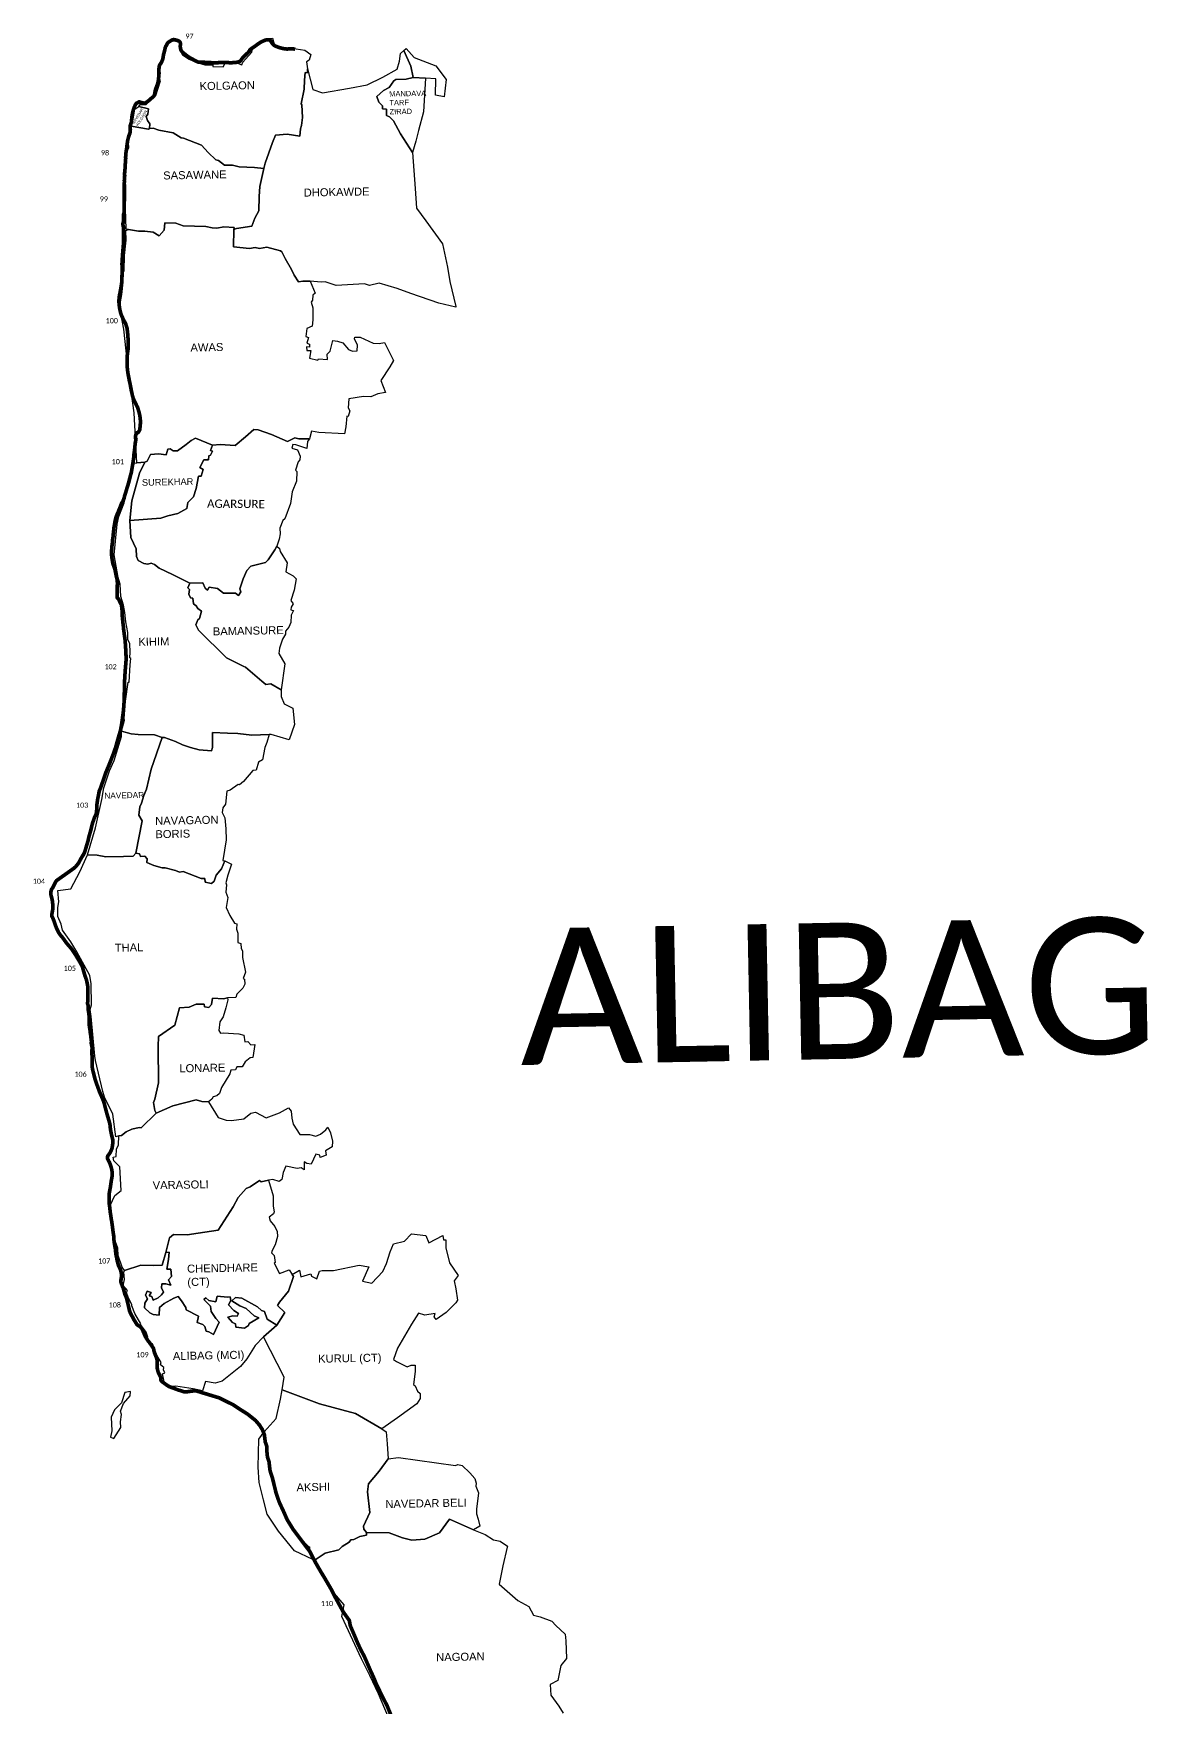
# Model space of a CAD drawing. Header units: metres. Extents: x 0 to 561379, y 0 to 4092696.
# Drawn here: x 273613 to 288742, y 2057878 to 2080621 of the extents above; entities that cross this region are included whole.
import ezdxf

# ---------------------------------------------------------------- set-up
doc = ezdxf.new("R2010")
doc.units = ezdxf.units.M
for name, color, linetype in [('COASTLINE', 5, 'Continuous'), ('ddddd', 7, 'Continuous'), ('NATURALLY PROTECTED', 3, 'Continuous'), ('TALUKA NAME', 5, 'Continuous'), ('village', 32, 'Continuous'), ('VILLAGE NAME', 250, 'Continuous')]:
    doc.layers.add(name, color=color, linetype=linetype)
doc.styles.get("Standard").update_dxf_attribs({"font": 'calibri.ttf'})

msp = doc.modelspace()

# ---------------------------------------------------------------- linework, layer by layer
at = {"layer": 'COASTLINE', "const_width": 50, "flags": 128}
msp.add_lwpolyline([(277166, 2080407), (277152, 2080410), (277139, 2080412), (277126, 2080412), (277113, 2080414), (277096, 2080414), (277082, 2080412), (277066, 2080410), (277052, 2080410), (277042, 2080411), (277029, 2080413), (277011, 2080415), (276994, 2080418), (276981, 2080422), (276956, 2080428), (276940, 2080434), (276928, 2080438), (276914, 2080444), (276898, 2080450), (276889, 2080454), (276881, 2080461), (276865, 2080474), (276854, 2080488), (276849, 2080495), (276840, 2080508), (276832, 2080524), (276822, 2080530), (276808, 2080535), (276790, 2080536), (276776, 2080535), (276759, 2080530), (276741, 2080522), (276718, 2080513), (276703, 2080505), (276688, 2080496), (276661, 2080478), (276629, 2080454), (276603, 2080436), (276569, 2080413), (276554, 2080402), (276550, 2080396), (276547, 2080388), (276542, 2080380), (276534, 2080370), (276524, 2080359), (276511, 2080347), (276494, 2080331), (276477, 2080315), (276463, 2080302), (276459, 2080296), (276451, 2080287), (276442, 2080276), (276434, 2080265), (276429, 2080256), (276422, 2080248), (276415, 2080243), (276403, 2080237), (276383, 2080232), (276353, 2080226), (276335, 2080225), (276320, 2080225), (276304, 2080224), (276283, 2080224), (276254, 2080225), (276225, 2080228), (276206, 2080229), (276172, 2080226), (276133, 2080225), (276073, 2080223), (276011, 2080225), (275991, 2080226), (275955, 2080228), (275914, 2080230), (275899, 2080232), (275872, 2080231), (275852, 2080232), (275822, 2080244), (275796, 2080259), (275764, 2080276), (275737, 2080291), (275709, 2080309), (275690, 2080323), (275673, 2080338), (275659, 2080348), (275641, 2080363), (275629, 2080375), (275620, 2080387), (275615, 2080395), (275607, 2080430), (275606, 2080449), (275609, 2080480), (275607, 2080493), (275601, 2080506), (275590, 2080517), (275559, 2080529), (275534, 2080535), (275515, 2080538), (275497, 2080534), (275472, 2080519), (275448, 2080504), (275436, 2080494), (275432, 2080489), (275426, 2080477), (275413, 2080452), (275408, 2080444), (275405, 2080437), (275401, 2080427), (275398, 2080408), (275392, 2080383), (275386, 2080360), (275380, 2080342), (275376, 2080318), (275373, 2080297), (275370, 2080281), (275364, 2080261), (275359, 2080249), (275354, 2080235), (275346, 2080221), (275337, 2080209), (275330, 2080200), (275326, 2080192), (275322, 2080182), (275320, 2080172), (275319, 2080159), (275318, 2080149), (275316, 2080141), (275316, 2080131), (275316, 2080118), (275317, 2080093), (275317, 2080073), (275316, 2080054), (275313, 2080028), (275311, 2080007), (275308, 2079982), (275307, 2079974), (275301, 2079945), (275292, 2079920), (275287, 2079908), (275277, 2079880), (275269, 2079858), (275266, 2079846), (275263, 2079831), (275261, 2079809), (275256, 2079789), (275251, 2079777), (275246, 2079769), (275239, 2079762), (275228, 2079753), (275216, 2079743), (275204, 2079733), (275185, 2079715), (275166, 2079700), (275162, 2079697), (275147, 2079687), (275128, 2079675), (275123, 2079674), (275114, 2079675), (275093, 2079680), (275074, 2079684), (275064, 2079687), (275052, 2079691), (275045, 2079691), (275040, 2079690), (275035, 2079685), (275028, 2079681), (275020, 2079677), (275012, 2079674), (275006, 2079668), (274997, 2079654), (274994, 2079647), (274981, 2079620), (274969, 2079586), (274966, 2079576), (274962, 2079555), (274958, 2079540), (274954, 2079520), (274952, 2079498), (274948, 2079488), (274947, 2079481), (274947, 2079473), (274946, 2079460), (274945, 2079445), (274944, 2079433), (274942, 2079420), (274939, 2079406), (274935, 2079394), (274931, 2079382), (274926, 2079367), (274924, 2079353), (274924, 2079341), (274926, 2079325), (274928, 2079314), (274927, 2079303), (274926, 2079289), (274923, 2079273), (274920, 2079261), (274913, 2079244), (274909, 2079234), (274905, 2079218), (274901, 2079205), (274897, 2079190), (274892, 2079169), (274888, 2079142), (274882, 2079101), (274878, 2079065), (274868, 2078997), (274864, 2078946), (274864, 2078946), (274864, 2078935), (274864, 2078935), (274864, 2078935), (274865, 2078927), (274864, 2078914), (274863, 2078902), (274863, 2078891), (274862, 2078878), (274860, 2078859), (274859, 2078832), (274857, 2078803), (274855, 2078774), (274853, 2078757), (274851, 2078736), (274850, 2078711), (274851, 2078690), (274850, 2078666), (274847, 2078642), (274846, 2078624), (274847, 2078609), (274846, 2078592), (274846, 2078573), (274845, 2078541), (274845, 2078504), (274844, 2078459), (274846, 2078416), (274846, 2078370), (274842, 2078292), (274842, 2078274), (274844, 2078263), (274846, 2078195), (274837, 2078167), (274836, 2078153), (274834, 2078133), (274836, 2078112), (274835, 2078094), (274836, 2078075), (274830, 2078048), (274827, 2078039), (274826, 2078034), (274826, 2078026), (274828, 2078017), (274829, 2078011), (274833, 2077995), (274837, 2077941), (274837, 2077908), (274835, 2077880), (274833, 2077838), (274834, 2077800), (274835, 2077776), (274833, 2077755), (274832, 2077718), (274826, 2077678), (274823, 2077624), (274818, 2077559), (274815, 2077525), (274815, 2077507), (274814, 2077487), (274816, 2077456), (274816, 2077432), (274815, 2077414), (274815, 2077398), (274816, 2077369), (274814, 2077325), (274812, 2077277), (274811, 2077244), (274809, 2077226), (274808, 2077214), (274807, 2077208), (274803, 2077187), (274799, 2077162), (274794, 2077134), (274788, 2077101), (274780, 2077066), (274776, 2077031), (274774, 2077011), (274771, 2076981), (274774, 2076960), (274774, 2076960), (274775, 2076944), (274775, 2076944), (274778, 2076920), (274781, 2076898), (274784, 2076877), (274790, 2076851), (274795, 2076830), (274801, 2076808), (274833, 2076734), (274863, 2076682), (274883, 2076617), (274893, 2076534), (274898, 2076455), (274898, 2076378), (274896, 2076349), (274896, 2076322), (274886, 2076250), (274883, 2076199), (274884, 2076170), (274884, 2076133), (274885, 2076111), (274886, 2076083), (274889, 2076053), (274890, 2076043), (274894, 2076012), (274897, 2075996), (274902, 2075969), (274910, 2075930), (274914, 2075905), (274922, 2075871), (274928, 2075843), (274932, 2075819), (274937, 2075795), (274941, 2075769), (274947, 2075746), (274952, 2075723), (274957, 2075698), (274964, 2075675), (274973, 2075650), (274988, 2075619), (274999, 2075597), (275008, 2075577), (275016, 2075560), (275025, 2075546), (275046, 2075476), (275058, 2075424), (275065, 2075358), (275063, 2075301), (275055, 2075234), (275052, 2075229), (275048, 2075223), (275045, 2075216), (275040, 2075210), (275034, 2075202), (275027, 2075197), (275018, 2075197), (275015, 2075195), (275013, 2075192), (275011, 2075187), (275007, 2075179), (275004, 2075172), (275001, 2075164), (275000, 2075159), (274999, 2075151), (274998, 2075143), (274998, 2075134), (275000, 2075117), (275004, 2075111), (274999, 2075079), (274996, 2075064), (274992, 2075043), (274991, 2075021), (274990, 2075009), (274989, 2074992), (274987, 2074982), (274986, 2074968), (274983, 2074948), (274980, 2074924), (274977, 2074905), (274976, 2074887), (274974, 2074862), (274971, 2074843), (274961, 2074773), (274948, 2074695), (274941, 2074656), (274929, 2074614), (274924, 2074593), (274921, 2074579), (274917, 2074566), (274912, 2074548), (274909, 2074533), (274906, 2074523), (274902, 2074509), (274895, 2074483), (274884, 2074449), (274875, 2074421), (274863, 2074378), (274851, 2074342), (274843, 2074307), (274824, 2074259), (274810, 2074242), (274798, 2074210), (274788, 2074183), (274780, 2074162), (274773, 2074148), (274767, 2074134), (274763, 2074121), (274754, 2074102), (274746, 2074083), (274741, 2074071), (274738, 2074064), (274735, 2074056), (274733, 2074047), (274730, 2074037), (274728, 2074028), (274726, 2074018), (274722, 2074004), (274720, 2073991), (274718, 2073981), (274716, 2073968), (274713, 2073957), (274711, 2073939), (274709, 2073926), (274704, 2073904), (274702, 2073891), (274702, 2073874), (274698, 2073847), (274697, 2073829), (274696, 2073812), (274693, 2073783), (274690, 2073766), (274688, 2073752), (274687, 2073740), (274686, 2073728), (274686, 2073720), (274684, 2073701), (274682, 2073689), (274679, 2073664), (274676, 2073652), (274675, 2073636), (274675, 2073620), (274672, 2073591), (274671, 2073558), (274671, 2073539), (274675, 2073521), (274676, 2073508), (274677, 2073498), (274677, 2073498), (274690, 2073419), (274696, 2073403), (274704, 2073383), (274712, 2073360), (274719, 2073340), (274723, 2073318), (274724, 2073313), (274736, 2073252), (274746, 2073211), (274750, 2073187), (274752, 2073152), (274751, 2073125), (274748, 2073088), (274749, 2073059), (274748, 2073043), (274748, 2073005), (274748, 2072976), (274748, 2072976), (274748, 2072959), (274753, 2072950), (274768, 2072937), (274781, 2072909), (274795, 2072881), (274806, 2072860), (274810, 2072832), (274815, 2072787), (274815, 2072753), (274818, 2072708), (274823, 2072657), (274826, 2072620), (274832, 2072580), (274834, 2072543), (274839, 2072509), (274846, 2072452), (274853, 2072408), (274859, 2072350), (274862, 2072290), (274868, 2072225), (274869, 2072168), (274869, 2072096), (274863, 2072023), (274857, 2071949), (274851, 2071850), (274847, 2071742), (274846, 2071635), (274843, 2071540), (274838, 2071467), (274831, 2071394), (274821, 2071320), (274809, 2071236), (274795, 2071155), (274760, 2071038), (274728, 2070922), (274694, 2070826), (274644, 2070697), (274592, 2070573), (274558, 2070471), (274523, 2070370), (274505, 2070327), (274494, 2070268), (274487, 2070233), (274482, 2070209), (274478, 2070173), (274471, 2070131), (274472, 2070111), (274471, 2070084), (274470, 2070050), (274461, 2070009), (274452, 2069990), (274447, 2069982), (274441, 2069968), (274436, 2069957), (274429, 2069934), (274418, 2069904), (274411, 2069880), (274403, 2069850), (274398, 2069827), (274389, 2069789), (274379, 2069756), (274365, 2069707), (274354, 2069655), (274339, 2069604), (274326, 2069562), (274319, 2069537), (274307, 2069498), (274287, 2069459), (274266, 2069426), (274250, 2069399), (274231, 2069362), (274218, 2069342), (274201, 2069320), (274185, 2069301), (274160, 2069279), (274146, 2069269), (274125, 2069254), (274107, 2069241), (273928, 2069114), (273912, 2069093), (273891, 2069051), (273875, 2069016), (273856, 2068991), (273850, 2068965), (273848, 2068923), (273862, 2068871), (273872, 2068823), (273874, 2068776), (273874, 2068725), (273873, 2068717), (273860, 2068642), (273863, 2068627), (273871, 2068613), (273888, 2068571), (273923, 2068471), (273954, 2068406), (273979, 2068371), (274007, 2068339), (274060, 2068265), (274131, 2068183), (274161, 2068138), (274192, 2068090), (274249, 2067994), (274274, 2067950), (274295, 2067877), (274310, 2067824), (274330, 2067770), (274342, 2067718), (274351, 2067665), (274349, 2067590), (274351, 2067511), (274347, 2067439), (274355, 2067416), (274353, 2067395), (274354, 2067371), (274361, 2067325), (274366, 2067288), (274370, 2067252), (274369, 2067192), (274368, 2067160), (274373, 2067124), (274379, 2067088), (274383, 2067051), (274390, 2067005), (274394, 2066967), (274399, 2066930), (274397, 2066901), (274409, 2066838), (274405, 2066797), (274410, 2066666), (274409, 2066592), (274413, 2066558), (274421, 2066523), (274449, 2066412), (274475, 2066337), (274509, 2066244), (274554, 2066139), (274572, 2066092), (274583, 2066045), (274593, 2066008), (274607, 2065955), (274624, 2065897), (274646, 2065822), (274653, 2065787), (274655, 2065755), (274659, 2065726), (274671, 2065665), (274691, 2065583), (274688, 2065532), (274679, 2065474), (274658, 2065424), (274642, 2065400), (274630, 2065383), (274620, 2065370), (274616, 2065353), (274616, 2065341), (274621, 2065327), (274627, 2065317), (274634, 2065302), (274646, 2065279), (274653, 2065262), (274659, 2065246), (274666, 2065224), (274674, 2065193), (274679, 2065163), (274683, 2065110), (274670, 2065039), (274656, 2064942), (274644, 2064879), (274639, 2064847), (274639, 2064818), (274639, 2064793), (274639, 2064756), (274641, 2064725), (274646, 2064689), (274650, 2064652), (274655, 2064607), (274661, 2064570), (274668, 2064517), (274676, 2064475), (274683, 2064424), (274691, 2064360), (274702, 2064284), (274703, 2064243), (274711, 2064182), (274720, 2064130), (274723, 2064117), (274725, 2064106), (274726, 2064092), (274727, 2064076), (274730, 2064053), (274732, 2064035), (274737, 2064010), (274739, 2063997), (274742, 2063989), (274744, 2063982), (274745, 2063967), (274748, 2063952), (274750, 2063943), (274752, 2063936), (274755, 2063926), (274757, 2063916), (274761, 2063905), (274764, 2063892), (274768, 2063881), (274773, 2063870), (274779, 2063857), (274786, 2063842), (274793, 2063827), (274796, 2063819), (274799, 2063808), (274802, 2063795), (274805, 2063781), (274807, 2063762), (274808, 2063742), (274806, 2063721), (274804, 2063710), (274801, 2063694), (274801, 2063685), (274800, 2063672), (274800, 2063659), (274803, 2063646), (274814, 2063618), (274825, 2063589), (274830, 2063580), (274834, 2063567), (274844, 2063528), (274852, 2063500), (274854, 2063492), (274859, 2063481), (274864, 2063472), (274873, 2063445), (274880, 2063425), (274884, 2063409), (274903, 2063329), (274909, 2063304), (274914, 2063278), (274918, 2063264), (274929, 2063237), (274943, 2063210), (274965, 2063170), (274975, 2063149), (274992, 2063123), (275011, 2063091), (275014, 2063086), (275017, 2063082), (275030, 2063071), (275051, 2063058), (275062, 2063051), (275074, 2063040), (275089, 2063019), (275097, 2063000), (275107, 2062975), (275120, 2062946), (275132, 2062917), (275144, 2062898), (275166, 2062863), (275189, 2062835), (275212, 2062801), (275243, 2062756), (275246, 2062736), (275251, 2062714), (275257, 2062695), (275274, 2062653), (275284, 2062625), (275290, 2062601), (275291, 2062579), (275291, 2062551), (275291, 2062525), (275291, 2062514), (275292, 2062494), (275296, 2062474), (275298, 2062464), (275304, 2062441), (275310, 2062426), (275322, 2062400), (275331, 2062382), (275338, 2062367), (275344, 2062354), (275345, 2062350), (275344, 2062343), (275343, 2062337), (275343, 2062331), (275343, 2062326), (275347, 2062318), (275351, 2062311), (275359, 2062304), (275382, 2062288), (275417, 2062262), (275436, 2062249), (275450, 2062240), (275464, 2062234), (275519, 2062215), (275570, 2062195), (275666, 2062165), (275687, 2062166), (275717, 2062170), (275751, 2062175), (275782, 2062179), (275804, 2062181), (275827, 2062178), (275859, 2062169), (275891, 2062158), (275961, 2062138), (276038, 2062114), (276131, 2062086), (276319, 2061994), (276422, 2061926), (276522, 2061863), (276629, 2061777), (276682, 2061715), (276720, 2061655), (276751, 2061576), (276752, 2061553), (276756, 2061519), (276759, 2061488), (276779, 2061434), (276783, 2061391), (276783, 2061353), (276786, 2061318), (276791, 2061277), (276811, 2061219), (276825, 2061097), (276859, 2060990), (276908, 2060789), (276950, 2060668), (277008, 2060543), (277059, 2060427), (277141, 2060295), (277275, 2060117), (277365, 2059998), (277440, 2059852), (277515, 2059722), (277568, 2059635), (277658, 2059480), (277712, 2059373), (277771, 2059266), (277820, 2059176), (277902, 2059060), (277910, 2059016), (277916, 2058986), (277931, 2058951), (277971, 2058858), (278011, 2058763), (278056, 2058665), (278104, 2058575), (278152, 2058465), (278192, 2058372), (278218, 2058317), (278242, 2058262), (278264, 2058207), (278303, 2058127), (278336, 2058054), (278356, 2058016), (278414, 2057904), (278465, 2057780)], dxfattribs=at)
at = {"layer": 'NATURALLY PROTECTED', "const_width": 50, "flags": 128}
for points in [[(275391, 2080378), (275386, 2080360), (275380, 2080342), (275376, 2080318), (275373, 2080297), (275370, 2080281), (275364, 2080261), (275359, 2080249), (275354, 2080235), (275346, 2080221), (275343, 2080218)], [(275317, 2080148), (275316, 2080141), (275316, 2080131), (275316, 2080118), (275317, 2080093), (275317, 2080073), (275316, 2080054), (275313, 2080028), (275311, 2080007), (275308, 2079982), (275307, 2079974), (275301, 2079945), (275292, 2079920), (275287, 2079908), (275277, 2079880), (275269, 2079858), (275266, 2079846), (275263, 2079831), (275261, 2079810)], [(276449, 2080285), (276442, 2080276), (276434, 2080265), (276429, 2080256), (276422, 2080248), (276415, 2080243), (276403, 2080237), (276383, 2080232), (276353, 2080226), (276335, 2080225), (276320, 2080225), (276304, 2080224), (276283, 2080224), (276254, 2080225), (276225, 2080228), (276206, 2080229), (276172, 2080226), (276133, 2080225), (276073, 2080223), (276011, 2080225), (275991, 2080226), (275955, 2080228), (275925, 2080230)], [(274965, 2079569), (274962, 2079555), (274958, 2079540), (274954, 2079520), (274952, 2079498), (274948, 2079488), (274947, 2079481), (274947, 2079473), (274946, 2079460), (274945, 2079445), (274944, 2079433), (274942, 2079420), (274939, 2079406), (274935, 2079394), (274931, 2079382), (274926, 2079367), (274924, 2079353), (274924, 2079341), (274926, 2079325), (274928, 2079314), (274927, 2079303), (274926, 2079289), (274923, 2079273), (274920, 2079261), (274913, 2079244), (274909, 2079234), (274907, 2079227)], [(274846, 2078562), (274845, 2078541), (274845, 2078504), (274845, 2078473)], [(274846, 2078413), (274846, 2078370), (274842, 2078292), (274842, 2078274), (274844, 2078263), (274846, 2078195)], [(274863, 2076682), (274833, 2076734), (274801, 2076808)], [(275004, 2075111), (274999, 2075079), (274996, 2075064), (274992, 2075043), (274991, 2075021), (274990, 2075009), (274989, 2074992), (274987, 2074982), (274986, 2074968), (274983, 2074948), (274980, 2074924), (274977, 2074905), (274976, 2074887), (274974, 2074862), (274971, 2074843), (274964, 2074793)], [(274963, 2074789), (274961, 2074773), (274948, 2074695), (274941, 2074656), (274929, 2074614), (274924, 2074593), (274921, 2074579), (274917, 2074566), (274912, 2074548), (274909, 2074533), (274906, 2074523), (274902, 2074509), (274895, 2074483), (274884, 2074449), (274875, 2074421), (274863, 2074378), (274851, 2074342), (274850, 2074339)], [(274794, 2074200), (274788, 2074183), (274780, 2074162), (274773, 2074148), (274772, 2074145)], [(274729, 2073286), (274736, 2073252), (274746, 2073211), (274750, 2073187), (274752, 2073152), (274751, 2073125), (274748, 2073088), (274749, 2073059), (274748, 2073043), (274748, 2073005), (274748, 2072976), (274748, 2072976), (274748, 2072959), (274753, 2072950), (274768, 2072937), (274781, 2072909), (274795, 2072881), (274806, 2072860), (274810, 2072832), (274815, 2072787), (274815, 2072753), (274818, 2072708), (274823, 2072657), (274826, 2072620), (274832, 2072580), (274834, 2072543), (274839, 2072509), (274846, 2072452), (274853, 2072408), (274859, 2072350), (274862, 2072290), (274868, 2072225), (274869, 2072168), (274869, 2072096), (274863, 2072023), (274857, 2071949), (274851, 2071850), (274847, 2071742), (274846, 2071635), (274843, 2071540), (274838, 2071467), (274831, 2071394), (274821, 2071320), (274820, 2071313)], [(274471, 2070105), (274471, 2070084), (274470, 2070050), (274464, 2070020)], [(274288, 2069463), (274266, 2069426), (274250, 2069399), (274231, 2069362), (274218, 2069342), (274201, 2069320), (274185, 2069301), (274160, 2069279), (274146, 2069269), (274125, 2069254), (274107, 2069241), (273928, 2069114), (273912, 2069093), (273891, 2069051), (273875, 2069016), (273856, 2068991), (273850, 2068965), (273848, 2068923), (273862, 2068871), (273872, 2068823), (273874, 2068776), (273874, 2068725), (273873, 2068717), (273860, 2068642), (273863, 2068627), (273871, 2068613), (273888, 2068571), (273923, 2068471), (273954, 2068406), (273979, 2068371), (274007, 2068339), (274060, 2068265), (274131, 2068183), (274161, 2068138), (274169, 2068125)], [(274256, 2067981), (274274, 2067950), (274295, 2067877), (274310, 2067824), (274330, 2067770), (274342, 2067718), (274351, 2067665), (274351, 2067664)], [(274354, 2067371), (274361, 2067325), (274366, 2067288), (274370, 2067252), (274369, 2067192), (274368, 2067160), (274373, 2067124), (274379, 2067088), (274383, 2067051), (274390, 2067005), (274394, 2066967), (274399, 2066930), (274397, 2066901), (274409, 2066838)], [(274670, 2065670), (274671, 2065665), (274691, 2065583), (274689, 2065540)], [(274642, 2065400), (274630, 2065383), (274620, 2065370), (274616, 2065353), (274616, 2065341), (274621, 2065327), (274627, 2065317), (274634, 2065302), (274646, 2065279), (274653, 2065262), (274659, 2065246), (274666, 2065224), (274674, 2065193), (274679, 2065163), (274683, 2065110), (274670, 2065039), (274656, 2064942), (274644, 2064879), (274639, 2064847), (274639, 2064818), (274639, 2064793), (274639, 2064756), (274641, 2064725), (274646, 2064689), (274650, 2064652), (274655, 2064607), (274661, 2064570), (274668, 2064517), (274676, 2064477)], [(274803, 2063646), (274814, 2063618), (274825, 2063590)], [(274860, 2063478), (274864, 2063472), (274873, 2063445), (274880, 2063425), (274884, 2063409), (274903, 2063329), (274909, 2063304), (274914, 2063278), (274918, 2063264), (274929, 2063237), (274943, 2063210), (274947, 2063203)], [(275071, 2063043), (275074, 2063040), (275089, 2063019), (275097, 2063000)], [(276751, 2061576), (276752, 2061553), (276756, 2061519), (276759, 2061488), (276779, 2061434), (276783, 2061391), (276783, 2061353), (276786, 2061318), (276791, 2061277), (276811, 2061219), (276825, 2061097), (276859, 2060990), (276908, 2060789), (276950, 2060668), (277008, 2060543), (277059, 2060427), (277141, 2060295), (277275, 2060117), (277315, 2060072), (277343, 2060049), (277361, 2060038), (277371, 2060038)]]:
    msp.add_lwpolyline(points, dxfattribs=at)
at = {"layer": 'village', "color": 3, "true_color": 0x00ff00}
msp.add_lwpolyline([(274832, 2077244), (274832, 2077244), (274836, 2077378), (274843, 2077403), (274848, 2077604), (274869, 2077815), (274868, 2077944), (274903, 2077959), (275038, 2077935), (275123, 2077937), (275237, 2077920), (275320, 2077873), (275385, 2077950), (275395, 2078047), (275544, 2078042), (275643, 2078006), (275955, 2078000), (276039, 2077981), (276102, 2077978), (276199, 2077996), (276338, 2077987), (276335, 2077958), (276328, 2077724), (276548, 2077699), (276621, 2077715), (276683, 2077701), (276781, 2077719), (276967, 2077669), (276986, 2077654), (277030, 2077566), (277117, 2077414), (277154, 2077338), (277210, 2077247), (277270, 2077258), (277371, 2077256), (277438, 2077094), (277404, 2077064), (277400, 2076998), (277383, 2076973), (277406, 2076892), (277406, 2076731), (277399, 2076646), (277326, 2076613), (277311, 2076504), (277348, 2076490), (277325, 2076416), (277361, 2076400), (277360, 2076361), (277322, 2076362), (277326, 2076313), (277379, 2076316), (277363, 2076209), (277363, 2076209), (277363, 2076209), (277475, 2076182), (277481, 2076201), (277607, 2076194), (277601, 2076265), (277642, 2076304), (277680, 2076452), (277740, 2076443), (277813, 2076419), (277891, 2076330), (277944, 2076303), (278008, 2076311), (278014, 2076387), (277971, 2076471), (277977, 2076496), (278047, 2076495), (278226, 2076414), (278307, 2076411), (278378, 2076423), (278503, 2076179), (278451, 2076092), (278331, 2075908), (278391, 2075744), (278291, 2075725), (278192, 2075686), (278095, 2075689), (277894, 2075659), (277886, 2075534), (277911, 2075495), (277888, 2075416), (277867, 2075421), (277856, 2075277), (277835, 2075183), (277490, 2075202), (277389, 2075218), (277359, 2075115), (277215, 2075115), (277163, 2075128), (277062, 2075079), (276843, 2075173), (276662, 2075236), (276604, 2075242), (276491, 2075142), (276351, 2075025), (276148, 2075038), (276044, 2075029), (275815, 2075125), (275753, 2075093), (275687, 2075037), (275570, 2074953), (275509, 2074953), (275469, 2074978), (275436, 2074972), (275414, 2074897), (275309, 2074910), (275202, 2074900), (275158, 2074812), (275126, 2074795), (275014, 2074789), (274982, 2075467), (274898, 2076058), (274841, 2076605), (274804, 2076794), (274777, 2076875), (274812, 2077077), (274832, 2077244)], close=True, dxfattribs=at)
at = {"layer": 'village'}
for points in [[(275194, 2079393, 0), (275161, 2079438, 0), (275145, 2079491, 0), (275166, 2079526, 0), (275174, 2079597, 0), (275043, 2079627, 0), (275062, 2079655, 0), (275141, 2079655, 0), (275273, 2079779, 0), (275338, 2079976, 0), (275316, 2080028, 0), (275340, 2080201, 0), (275371, 2080251, 0), (275389, 2080338, 0), (275439, 2080501, 0), (275533, 2080537, 0), (275583, 2080526, 0), (275617, 2080361, 0), (275635, 2080329, 0), (275727, 2080270, 0), (275816, 2080232, 0), (275938, 2080196, 0), (276049, 2080194, 0), (276050, 2080174, 0), (276188, 2080167, 0), (276212, 2080209, 0), (276382, 2080219, 0), (276440, 2080196, 0), (276455, 2080231, 0), (276577, 2080367, 0), (276585, 2080415, 0), (276793, 2080554, 0), (276857, 2080559, 0), (276883, 2080477, 0), (276997, 2080422, 0), (277123, 2080421, 0), (277296, 2080393, 0), (277378, 2080335, 0), (277357, 2080258, 0), (277318, 2080236, 0), (277335, 2080141, 0), (277333, 2080088, 0), (277304, 2080089, 0), (277291, 2079985, 0), (277287, 2079863, 0), (277248, 2079667, 0), (277255, 2079653, 0), (277265, 2079480, 0), (277253, 2079369, 0), (277239, 2079326, 0), (277229, 2079225, 0), (277059, 2079254, 0), (276898, 2079238, 0), (276858, 2079141, 0), (276759, 2078861, 0), (276741, 2078787, 0), (276616, 2078801, 0), (276408, 2078810, 0), (276314, 2078834, 0), (276207, 2078833, 0), (276125, 2078897, 0), (276087, 2078904, 0), (275985, 2079003, 0), (275894, 2079105, 0), (275651, 2079197, 0), (275619, 2079202, 0), (275508, 2079270, 0), (275316, 2079307, 0), (275240, 2079335, 0), (275187, 2079330, 0)], [(279350, 2076910, 0), (279348, 2076904, 0), (279116, 2076957, 0), (278736, 2077090, 0), (278551, 2077157, 0), (278307, 2077228, 0), (278175, 2077196, 0), (278106, 2077218, 0), (277725, 2077198, 0), (277575, 2077248, 0), (277518, 2077244, 0), (277371, 2077256, 0), (277270, 2077258, 0), (277210, 2077247, 0), (277154, 2077338, 0), (277117, 2077414, 0), (277030, 2077566, 0), (276986, 2077654, 0), (276967, 2077669, 0), (276781, 2077719, 0), (276683, 2077701, 0), (276621, 2077715, 0), (276548, 2077699, 0), (276328, 2077724, 0), (276335, 2077958, 0), (276370, 2077971, 0), (276578, 2078004, 0), (276618, 2078114, 0), (276673, 2078213, 0), (276677, 2078407, 0), (276688, 2078542, 0), (276741, 2078787, 0), (276759, 2078861, 0), (276858, 2079141, 0), (276898, 2079238, 0), (277059, 2079254, 0), (277229, 2079225, 0), (277239, 2079326, 0), (277253, 2079369, 0), (277265, 2079480, 0), (277255, 2079653, 0), (277248, 2079667, 0), (277287, 2079863, 0), (277291, 2079985, 0), (277304, 2080089, 0), (277333, 2080088, 0), (277335, 2080141, 0), (277405, 2079858, 0), (277536, 2079815, 0), (277906, 2079877, 0), (278143, 2079923, 0), (278356, 2080027, 0), (278552, 2080137, 0), (278585, 2080243, 0), (278597, 2080349, 0), (278642, 2080388, 0), (278737, 2080175, 0), (278771, 2080025, 0), (278676, 2080000, 0), (278535, 2079997, 0), (278507, 2079978, 0), (278444, 2079887, 0), (278364, 2079847, 0), (278276, 2079766, 0), (278301, 2079690, 0), (278352, 2079637, 0), (278352, 2079599, 0), (278405, 2079594, 0), (278405, 2079506, 0), (278449, 2079490, 0), (278500, 2079434, 0), (278595, 2079258, 0), (278760, 2079006, 0), (278798, 2078516, 0), (278812, 2078247, 0), (278942, 2078075, 0), (279167, 2077764, 0), (279234, 2077446, 0), (279267, 2077250, 0)], [(279076, 2080005, 0), (278937, 2080014, 0), (278771, 2080025, 0), (278737, 2080175, 0), (278642, 2080388, 0), (278674, 2080415, 0), (278782, 2080293, 0), (279077, 2080183, 0), (279216, 2079996, 0), (279191, 2079759, 0), (279070, 2079781, 0)], [(278405, 2079594, 0), (278352, 2079599, 0), (278352, 2079637, 0), (278301, 2079690, 0), (278276, 2079766, 0), (278364, 2079847, 0), (278444, 2079887, 0), (278507, 2079978, 0), (278535, 2079997, 0), (278676, 2080000, 0), (278771, 2080025, 0), (278937, 2080014, 0), (278910, 2079555, 0), (278841, 2079305, 0), (278805, 2079156, 0), (278760, 2079006, 0), (278595, 2079258, 0), (278500, 2079434, 0), (278449, 2079490, 0), (278405, 2079506, 0)], [(275161, 2079438, 0), (275194, 2079393, 0), (275187, 2079330, 0), (275173, 2079321, 0), (274939, 2079360, 0), (274965, 2079459, 0), (274989, 2079591, 0), (275043, 2079627, 0), (275174, 2079597, 0), (275166, 2079526, 0), (275145, 2079491, 0)], [(276338, 2077987, 0), (276199, 2077996, 0), (276102, 2077978, 0), (276039, 2077981, 0), (275955, 2078000, 0), (275643, 2078006, 0), (275544, 2078042, 0), (275395, 2078047, 0), (275385, 2077950, 0), (275320, 2077873, 0), (275237, 2077920, 0), (275123, 2077937, 0), (275038, 2077935, 0), (274903, 2077959, 0), (274871, 2077961, 0), (274864, 2078240, 0), (274868, 2078444, 0), (274863, 2078700, 0), (274873, 2078745, 0), (274876, 2079004, 0), (274909, 2079068, 0), (274902, 2079140, 0), (274916, 2079272, 0), (274939, 2079360, 0), (275173, 2079321, 0), (275187, 2079330, 0), (275240, 2079335, 0), (275316, 2079307, 0), (275508, 2079270, 0), (275619, 2079202, 0), (275651, 2079197, 0), (275894, 2079105, 0), (275985, 2079003, 0), (276087, 2078904, 0), (276125, 2078897, 0), (276207, 2078833, 0), (276314, 2078834, 0), (276408, 2078810, 0), (276616, 2078801, 0), (276741, 2078787, 0), (276688, 2078542, 0), (276677, 2078407, 0), (276673, 2078213, 0), (276618, 2078114, 0), (276578, 2078004, 0), (276370, 2077971, 0), (276335, 2077958, 0)], [(277359, 2075115, 0), (277334, 2075077, 0), (277324, 2074984, 0), (277176, 2075034, 0), (277134, 2075038, 0), (277123, 2074987, 0), (277198, 2074965, 0), (277234, 2074878, 0), (277230, 2074830, 0), (277205, 2074801, 0), (277173, 2074688, 0), (277191, 2074669, 0), (277184, 2074539, 0), (277124, 2074392, 0), (277105, 2074236, 0), (277028, 2074027, 0), (276997, 2074003, 0), (276957, 2073900, 0), (276961, 2073825, 0), (276951, 2073752, 0), (276916, 2073654, 0), (276892, 2073606, 0), (276800, 2073469, 0), (276763, 2073434, 0), (276563, 2073386, 0), (276508, 2073324, 0), (276459, 2073212, 0), (276417, 2073078, 0), (276427, 2073037, 0), (276396, 2072985, 0), (276355, 2073018, 0), (276191, 2073018, 0), (276112, 2073080, 0), (275998, 2073100, 0), (275976, 2073056, 0), (275943, 2073084, 0), (275912, 2073156, 0), (275735, 2073155, 0), (275500, 2073273, 0), (275319, 2073359, 0), (275254, 2073408, 0), (275209, 2073425, 0), (275165, 2073411, 0), (275111, 2073419, 0), (275032, 2073459, 0), (275012, 2073516, 0), (275005, 2073620, 0), (274934, 2073774, 0), (274922, 2074005, 0), (275340, 2074034, 0), (275438, 2074067, 0), (275571, 2074099, 0), (275693, 2074169, 0), (275707, 2074249, 0), (275786, 2074325, 0), (275821, 2074438, 0), (275855, 2074608, 0), (275888, 2074609, 0), (275919, 2074696, 0), (275872, 2074724, 0), (275926, 2074829, 0), (275988, 2074830, 0), (275995, 2074882, 0), (276016, 2074890, 0), (276042, 2074947, 0), (276017, 2074956, 0), (276044, 2075029, 0), (276148, 2075038, 0), (276351, 2075025, 0), (276491, 2075142, 0), (276604, 2075242, 0), (276662, 2075236, 0), (276843, 2075173, 0), (277062, 2075079, 0), (277163, 2075128, 0), (277215, 2075115, 0)], [(274949, 2074272, 0), (275054, 2074646, 0), (275126, 2074795, 0), (275158, 2074812, 0), (275202, 2074900, 0), (275309, 2074910, 0), (275414, 2074897, 0), (275436, 2074972, 0), (275469, 2074978, 0), (275509, 2074953, 0), (275570, 2074953, 0), (275687, 2075037, 0), (275753, 2075093, 0), (275815, 2075125, 0), (276044, 2075029, 0), (276017, 2074956, 0), (276042, 2074947, 0), (276016, 2074890, 0), (275995, 2074882, 0), (275988, 2074830, 0), (275926, 2074829, 0), (275872, 2074724, 0), (275919, 2074696, 0), (275888, 2074609, 0), (275855, 2074608, 0), (275821, 2074438, 0), (275786, 2074325, 0), (275707, 2074249, 0), (275693, 2074169, 0), (275571, 2074099, 0), (275438, 2074067, 0), (275340, 2074034, 0), (274922, 2074005, 0)], [(277157, 2071234, 0), (277085, 2071024, 0), (276840, 2071099, 0), (276813, 2071096, 0), (276579, 2071090, 0), (276389, 2071113, 0), (276248, 2071115, 0), (276043, 2071125, 0), (276045, 2070919, 0), (276029, 2070875, 0), (275863, 2070891, 0), (275743, 2070920, 0), (275636, 2070959, 0), (275543, 2071002, 0), (275390, 2071055, 0), (275359, 2071058, 0), (275255, 2071094, 0), (275033, 2071095, 0), (274940, 2071108, 0), (274807, 2071143, 0), (274849, 2071291, 0), (274845, 2071313, 0), (274860, 2071550, 0), (274897, 2071808, 0), (274912, 2071806, 0), (274924, 2072044, 0), (274935, 2072128, 0), (274921, 2072141, 0), (274927, 2072215, 0), (274920, 2072331, 0), (274895, 2072389, 0), (274892, 2072482, 0), (274866, 2072627, 0), (274854, 2072755, 0), (274836, 2072856, 0), (274797, 2072971, 0), (274788, 2073141, 0), (274763, 2073229, 0), (274707, 2073536, 0), (274748, 2073953, 0), (274773, 2074059, 0), (274842, 2074245, 0), (274913, 2074518, 0), (274966, 2074785, 0), (275014, 2074789, 0), (275126, 2074795, 0), (275054, 2074646, 0), (274949, 2074272, 0), (274922, 2074005, 0), (274934, 2073774, 0), (275005, 2073620, 0), (275012, 2073516, 0), (275032, 2073459, 0), (275111, 2073419, 0), (275165, 2073411, 0), (275209, 2073425, 0), (275254, 2073408, 0), (275319, 2073359, 0), (275500, 2073273, 0), (275735, 2073155, 0), (275710, 2073092, 0), (275733, 2073067, 0), (275722, 2073005, 0), (275745, 2072952, 0), (275776, 2072951, 0), (275786, 2072872, 0), (275823, 2072847, 0), (275843, 2072811, 0), (275892, 2072775, 0), (275868, 2072673, 0), (275845, 2072655, 0), (275816, 2072587, 0), (275852, 2072513, 0), (276234, 2072138, 0), (276468, 2072021, 0), (276493, 2072013, 0), (276713, 2071820, 0), (276770, 2071776, 0), (276838, 2071785, 0), (276974, 2071705, 0), (276975, 2071615, 0), (277015, 2071513, 0), (277135, 2071456, 0)], [(277140, 2072872, 0), (277113, 2072829, 0), (277108, 2072790, 0), (277142, 2072781, 0), (277114, 2072717, 0), (277107, 2072618, 0), (277080, 2072557, 0), (277037, 2072501, 0), (277034, 2072460, 0), (276993, 2072394, 0), (276955, 2072271, 0), (276946, 2072196, 0), (277026, 2072056, 0), (276974, 2071705, 0), (276838, 2071785, 0), (276770, 2071776, 0), (276713, 2071820, 0), (276493, 2072013, 0), (276468, 2072021, 0), (276234, 2072138, 0), (275852, 2072513, 0), (275816, 2072587, 0), (275845, 2072655, 0), (275868, 2072673, 0), (275892, 2072775, 0), (275843, 2072811, 0), (275823, 2072847, 0), (275786, 2072872, 0), (275776, 2072951, 0), (275746, 2072952, 0), (275722, 2073005, 0), (275733, 2073067, 0), (275710, 2073092, 0), (275735, 2073155, 0), (275912, 2073156, 0), (275943, 2073084, 0), (275976, 2073056, 0), (275998, 2073100, 0), (276112, 2073080, 0), (276191, 2073018, 0), (276355, 2073018, 0), (276396, 2072985, 0), (276427, 2073037, 0), (276417, 2073078, 0), (276459, 2073212, 0), (276508, 2073324, 0), (276563, 2073386, 0), (276763, 2073434, 0), (276800, 2073469, 0), (276892, 2073606, 0), (276916, 2073654, 0), (276952, 2073624, 0), (276964, 2073583, 0), (277059, 2073428, 0), (277039, 2073309, 0), (277137, 2073254, 0), (277182, 2073214, 0), (277151, 2073059, 0), (277109, 2072917, 0), (277140, 2072872, 0)], [(274454, 2069829, 0), (274539, 2070216, 0), (274570, 2070372, 0), (274646, 2070603, 0), (274707, 2070746, 0), (274806, 2071071, 0), (274807, 2071143, 0), (274940, 2071108, 0), (275033, 2071095, 0), (275255, 2071094, 0), (275359, 2071058, 0), (275210, 2070627, 0), (275148, 2070353, 0), (275109, 2070268, 0), (275080, 2070165, 0), (275057, 2070115, 0), (275041, 2070003, 0), (275088, 2069924, 0), (275003, 2069486, 0), (274966, 2069445, 0), (274836, 2069439, 0), (274596, 2069436, 0), (274477, 2069458, 0), (274344, 2069463, 0)], [(275157, 2069408, 0), (275124, 2069443, 0), (275066, 2069441, 0), (275052, 2069476, 0), (275003, 2069486, 0), (275088, 2069924, 0), (275041, 2070003, 0), (275057, 2070115, 0), (275080, 2070165, 0), (275109, 2070268, 0), (275148, 2070353, 0), (275210, 2070627, 0), (275359, 2071058, 0), (275390, 2071055, 0), (275543, 2071002, 0), (275636, 2070959, 0), (275743, 2070920, 0), (275863, 2070891, 0), (276029, 2070875, 0), (276045, 2070919, 0), (276043, 2071125, 0), (276248, 2071115, 0), (276389, 2071113, 0), (276579, 2071090, 0), (276813, 2071096, 0), (276783, 2070988, 0), (276756, 2070921, 0), (276721, 2070753, 0), (276670, 2070722, 0), (276635, 2070614, 0), (276590, 2070607, 0), (276465, 2070460, 0), (276411, 2070415, 0), (276394, 2070420, 0), (276283, 2070343, 0), (276237, 2070327, 0), (276219, 2070152, 0), (276184, 2070102, 0), (276177, 2070036, 0), (276212, 2069966, 0), (276223, 2069814, 0), (276227, 2069668, 0), (276182, 2069386, 0), (276211, 2069381, 0), (276166, 2069270, 0), (276094, 2069185, 0), (276068, 2069103, 0), (276031, 2069073, 0), (275944, 2069090, 0), (275940, 2069141, 0), (275890, 2069142, 0), (275646, 2069237, 0), (275594, 2069225, 0), (275543, 2069250, 0), (275402, 2069286, 0), (275360, 2069287, 0), (275249, 2069316, 0), (275154, 2069356, 0)], [(276491, 2067869, 0), (276460, 2067782, 0), (276476, 2067773, 0), (276484, 2067704, 0), (276456, 2067649, 0), (276376, 2067569, 0), (276359, 2067525, 0), (276248, 2067519, 0), (276191, 2067506, 0), (276042, 2067516, 0), (276029, 2067428, 0), (275995, 2067390, 0), (275935, 2067399, 0), (275930, 2067433, 0), (275820, 2067433, 0), (275729, 2067394, 0), (275594, 2067382, 0), (275532, 2067146, 0), (275310, 2066996, 0), (275305, 2066860, 0), (275308, 2066363, 0), (275262, 2066145, 0), (275244, 2066096, 0), (275261, 2065989, 0), (275280, 2065954, 0), (275074, 2065755, 0), (275048, 2065760, 0), (274949, 2065736, 0), (274870, 2065700, 0), (274806, 2065651, 0), (274773, 2065643, 0), (274730, 2065632, 0), (274691, 2065938, 0), (274578, 2066169, 0), (274555, 2066246, 0), (274454, 2066666, 0), (274444, 2066729, 0), (274395, 2067266, 0), (274383, 2067359, 0), (274399, 2067425, 0), (274395, 2067709, 0), (274377, 2067824, 0), (274203, 2068146, 0), (274121, 2068279, 0), (274006, 2068438, 0), (273989, 2068521, 0), (273943, 2068624, 0), (273944, 2068748, 0), (273957, 2068824, 0), (273945, 2068980, 0), (274121, 2068999, 0), (274244, 2069232, 0), (274344, 2069463, 0), (274477, 2069458, 0), (274596, 2069436, 0), (274836, 2069439, 0), (274966, 2069445, 0), (275003, 2069486, 0), (275052, 2069476, 0), (275066, 2069441, 0), (275124, 2069443, 0), (275157, 2069408, 0), (275154, 2069356, 0), (275249, 2069316, 0), (275360, 2069287, 0), (275402, 2069286, 0), (275543, 2069250, 0), (275594, 2069225, 0), (275646, 2069237, 0), (275890, 2069142, 0), (275940, 2069141, 0), (275944, 2069090, 0), (276031, 2069073, 0), (276068, 2069103, 0), (276094, 2069185, 0), (276166, 2069270, 0), (276211, 2069381, 0), (276301, 2069337, 0), (276251, 2069187, 0), (276225, 2069081, 0), (276235, 2069054, 0), (276223, 2068954, 0), (276250, 2068882, 0), (276228, 2068746, 0), (276280, 2068639, 0), (276342, 2068534, 0), (276373, 2068523, 0), (276371, 2068453, 0), (276388, 2068400, 0), (276389, 2068273, 0), (276428, 2068256, 0), (276434, 2068188, 0), (276452, 2068156, 0), (276449, 2068067, 0)], [(276617, 2066887, 0), (276591, 2066710, 0), (276553, 2066703, 0), (276486, 2066649, 0), (276447, 2066580, 0), (276373, 2066582, 0), (276358, 2066541, 0), (276292, 2066539, 0), (276278, 2066486, 0), (276168, 2066302, 0), (276137, 2066218, 0), (276101, 2066186, 0), (276051, 2066176, 0), (276033, 2066141, 0), (275988, 2066108, 0), (275899, 2066112, 0), (275820, 2066136, 0), (275506, 2066051, 0), (275280, 2065954, 0), (275261, 2065989, 0), (275244, 2066096, 0), (275262, 2066145, 0), (275308, 2066363, 0), (275305, 2066860, 0), (275310, 2066996, 0), (275532, 2067146, 0), (275594, 2067382, 0), (275729, 2067394, 0), (275820, 2067433, 0), (275930, 2067433, 0), (275935, 2067399, 0), (275995, 2067390, 0), (276029, 2067428, 0), (276042, 2067516, 0), (276191, 2067506, 0), (276248, 2067519, 0), (276251, 2067494, 0), (276224, 2067385, 0), (276187, 2067263, 0), (276145, 2067195, 0), (276131, 2067077, 0), (276154, 2067039, 0), (276190, 2067044, 0), (276400, 2067029, 0), (276469, 2067012, 0), (276481, 2066923, 0), (276523, 2066925, 0), (276562, 2066883, 0)], [(274656, 2064700, 0), (274716, 2064832, 0), (274804, 2064902, 0), (274784, 2065223, 0), (274705, 2065307, 0), (274696, 2065357, 0), (274734, 2065364, 0), (274742, 2065463, 0), (274765, 2065522, 0), (274773, 2065643, 0), (274806, 2065651, 0), (274870, 2065700, 0), (274949, 2065736, 0), (275048, 2065760, 0), (275074, 2065755, 0), (275280, 2065954, 0), (275506, 2066051, 0), (275820, 2066136, 0), (275899, 2066112, 0), (275988, 2066108, 0), (276119, 2065893, 0), (276230, 2065858, 0), (276303, 2065853, 0), (276471, 2065875, 0), (276566, 2065954, 0), (276626, 2065966, 0), (276773, 2065891, 0), (276955, 2065955, 0), (277078, 2066026, 0), (277114, 2065982, 0), (277120, 2065885, 0), (277138, 2065803, 0), (277229, 2065662, 0), (277359, 2065662, 0), (277449, 2065641, 0), (277512, 2065667, 0), (277583, 2065724, 0), (277612, 2065761, 0), (277647, 2065686, 0), (277673, 2065572, 0), (277671, 2065493, 0), (277578, 2065440, 0), (277586, 2065382, 0), (277506, 2065351, 0), (277500, 2065384, 0), (277446, 2065397, 0), (277383, 2065260, 0), (277327, 2065267, 0), (277287, 2065293, 0), (277288, 2065184, 0), (277246, 2065208, 0), (277193, 2065202, 0), (277040, 2065233, 0), (277003, 2065148, 0), (276985, 2065052, 0), (276950, 2065023, 0), (276864, 2065052, 0), (276806, 2065041, 0), (276705, 2065021, 0), (276683, 2065037, 0), (276557, 2064951, 0), (276502, 2064930, 0), (276391, 2064808, 0), (276323, 2064681, 0), (276120, 2064363, 0), (275847, 2064324, 0), (275700, 2064299, 0), (275512, 2064304, 0), (275461, 2064261, 0), (275408, 2064061, 0), (275362, 2063889, 0), (275249, 2063881, 0), (275072, 2063886, 0), (274849, 2063816, 0), (274818, 2063861, 0), (274764, 2064021, 0), (274759, 2064117, 0), (274713, 2064243, 0), (274662, 2064466, 0), (274648, 2064587, 0)], [(277142, 2063733, 0), (277075, 2063534, 0), (276952, 2063385, 0), (276927, 2063338, 0), (277028, 2063243, 0), (276916, 2063073, 0), (276785, 2063153, 0), (276750, 2063256, 0), (276709, 2063270, 0), (276655, 2063320, 0), (276444, 2063441, 0), (276355, 2063448, 0), (276304, 2063403, 0), (276417, 2063337, 0), (276502, 2063299, 0), (276611, 2063197, 0), (276675, 2063172, 0), (276542, 2063097, 0), (276531, 2063066, 0), (276479, 2063030, 0), (276361, 2063044, 0), (276357, 2063091, 0), (276314, 2063109, 0), (276252, 2063182, 0), (276321, 2063201, 0), (276380, 2063195, 0), (276397, 2063232, 0), (276334, 2063271, 0), (276263, 2063347, 0), (276294, 2063408, 0), (276282, 2063459, 0), (276246, 2063453, 0), (276105, 2063468, 0), (276087, 2063391, 0), (275994, 2063409, 0), (275951, 2063442, 0), (275926, 2063421, 0), (276016, 2063330, 0), (276026, 2063256, 0), (276091, 2063161, 0), (276133, 2063115, 0), (276056, 2062945, 0), (275996, 2062981, 0), (275957, 2062990, 0), (275939, 2063055, 0), (275912, 2063081, 0), (275837, 2063109, 0), (275852, 2063193, 0), (275685, 2063279, 0), (275681, 2063312, 0), (275624, 2063402, 0), (275577, 2063461, 0), (275517, 2063440, 0), (275386, 2063365, 0), (275323, 2063314, 0), (275320, 2063207, 0), (275238, 2063216, 0), (275194, 2063240, 0), (275121, 2063307, 0), (275126, 2063370, 0), (275161, 2063432, 0), (275132, 2063480, 0), (275156, 2063533, 0), (275209, 2063517, 0), (275183, 2063473, 0), (275219, 2063464, 0), (275238, 2063411, 0), (275306, 2063445, 0), (275351, 2063484, 0), (275376, 2063523, 0), (275353, 2063581, 0), (275356, 2063635, 0), (275412, 2063634, 0), (275480, 2063617, 0), (275444, 2063689, 0), (275488, 2063732, 0), (275479, 2063833, 0), (275422, 2063835, 0), (275448, 2063965, 0), (275455, 2064062, 0), (275408, 2064061, 0), (275461, 2064261, 0), (275512, 2064304, 0), (275700, 2064299, 0), (275847, 2064324, 0), (276120, 2064363, 0), (276323, 2064681, 0), (276391, 2064808, 0), (276502, 2064930, 0), (276557, 2064951, 0), (276683, 2065037, 0), (276705, 2065021, 0), (276806, 2065041, 0), (276868, 2064829, 0), (276869, 2064691, 0), (276883, 2064614, 0), (276872, 2064586, 0), (276811, 2064541, 0), (276828, 2064489, 0), (276892, 2064414, 0), (276923, 2064345, 0), (276927, 2064277, 0), (276896, 2064164, 0), (276854, 2064089, 0), (276846, 2064055, 0), (276880, 2064017, 0), (276895, 2063924, 0), (276883, 2063913, 0), (276955, 2063773, 0), (277084, 2063823, 0), (277124, 2063761, 0)], [(279066, 2063233, 0), (278927, 2063207, 0), (278840, 2063234, 0), (278747, 2063087, 0), (278557, 2062759, 0), (278504, 2062604, 0), (278542, 2062579, 0), (278686, 2062506, 0), (278741, 2062527, 0), (278794, 2062528, 0), (278797, 2062441, 0), (278773, 2062267, 0), (278798, 2062249, 0), (278827, 2062174, 0), (278865, 2062145, 0), (278863, 2062077, 0), (278817, 2062002, 0), (278556, 2061812, 0), (278342, 2061662, 0), (277987, 2061872, 0), (277495, 2062005, 0), (276991, 2062196, 0), (277015, 2062366, 0), (276738, 2062912, 0), (276916, 2063073, 0), (277028, 2063243, 0), (276927, 2063338, 0), (276952, 2063385, 0), (277075, 2063534, 0), (277142, 2063733, 0), (277124, 2063761, 0), (277226, 2063821, 0), (277242, 2063730, 0), (277377, 2063769, 0), (277387, 2063740, 0), (277459, 2063703, 0), (277498, 2063807, 0), (277531, 2063817, 0), (277688, 2063817, 0), (278035, 2063886, 0), (278165, 2063865, 0), (278079, 2063670, 0), (278206, 2063641, 0), (278358, 2063800, 0), (278407, 2063910, 0), (278455, 2064067, 0), (278501, 2064177, 0), (278650, 2064214, 0), (278748, 2064315, 0), (278940, 2064290, 0), (278980, 2064190, 0), (279171, 2064290, 0), (279182, 2064234, 0), (279212, 2064231, 0), (279213, 2064123, 0), (279261, 2063919, 0), (279380, 2063746, 0), (279327, 2063673, 0), (279349, 2063566, 0), (279372, 2063414, 0), (279347, 2063378, 0), (279215, 2063243, 0), (279081, 2063149, 0), (279053, 2063185, 0)], [(276314, 2063109, 0), (276357, 2063091, 0), (276361, 2063044, 0), (276479, 2063030, 0), (276531, 2063066, 0), (276542, 2063097, 0), (276675, 2063172, 0), (276611, 2063197, 0), (276502, 2063299, 0), (276417, 2063337, 0), (276304, 2063403, 0), (276355, 2063448, 0), (276444, 2063441, 0), (276655, 2063320, 0), (276709, 2063270, 0), (276750, 2063256, 0), (276785, 2063153, 0), (276916, 2063073, 0), (276738, 2062912, 0), (276623, 2062798, 0), (276512, 2062617, 0), (276422, 2062512, 0), (276176, 2062311, 0), (276080, 2062284, 0), (275948, 2062305, 0), (275906, 2062182, 0), (275782, 2062206, 0), (275546, 2062242, 0), (275494, 2062237, 0), (275391, 2062286, 0), (275365, 2062410, 0), (275398, 2062427, 0), (275376, 2062467, 0), (275381, 2062498, 0), (275339, 2062533, 0), (275345, 2062567, 0), (275293, 2062654, 0), (275230, 2062821, 0), (275200, 2062827, 0), (275154, 2062893, 0), (275166, 2062911, 0), (275142, 2062978, 0), (275065, 2063083, 0), (275071, 2063090, 0), (274989, 2063232, 0), (274947, 2063337, 0), (274950, 2063354, 0), (274905, 2063441, 0), (274876, 2063517, 0), (274887, 2063545, 0), (274832, 2063612, 0), (274850, 2063691, 0), (274840, 2063792, 0), (274849, 2063816, 0), (275072, 2063886, 0), (275249, 2063881, 0), (275362, 2063889, 0), (275408, 2064061, 0), (275455, 2064062, 0), (275448, 2063965, 0), (275422, 2063835, 0), (275479, 2063833, 0), (275488, 2063732, 0), (275444, 2063689, 0), (275480, 2063617, 0), (275412, 2063634, 0), (275356, 2063635, 0), (275353, 2063581, 0), (275376, 2063523, 0), (275351, 2063484, 0), (275306, 2063445, 0), (275238, 2063411, 0), (275219, 2063464, 0), (275183, 2063473, 0), (275209, 2063517, 0), (275156, 2063533, 0), (275132, 2063480, 0), (275161, 2063432, 0), (275126, 2063370, 0), (275121, 2063307, 0), (275194, 2063240, 0), (275238, 2063216, 0), (275320, 2063207, 0), (275323, 2063314, 0), (275386, 2063365, 0), (275517, 2063440, 0), (275577, 2063461, 0), (275624, 2063402, 0), (275681, 2063312, 0), (275685, 2063279, 0), (275852, 2063193, 0), (275837, 2063109, 0), (275912, 2063081, 0), (275939, 2063055, 0), (275957, 2062990, 0), (275996, 2062981, 0), (276056, 2062945, 0), (276133, 2063115, 0), (276091, 2063161, 0), (276026, 2063256, 0), (276016, 2063330, 0), (275926, 2063421, 0), (275951, 2063442, 0), (275994, 2063409, 0), (276087, 2063391, 0), (276105, 2063468, 0), (276246, 2063453, 0), (276282, 2063459, 0), (276294, 2063408, 0), (276263, 2063347, 0), (276334, 2063271, 0), (276397, 2063232, 0), (276380, 2063195, 0), (276321, 2063201, 0), (276252, 2063182, 0)], [(274855, 2062157, 0), (274808, 2062017, 0), (274714, 2061923, 0), (274667, 2061822, 0), (274675, 2061638, 0), (274657, 2061553, 0), (274702, 2061534, 0), (274798, 2061680, 0), (274794, 2061757, 0), (274807, 2061857, 0), (274795, 2061905, 0), (274837, 2062008, 0), (274926, 2062113, 0), (274931, 2062172, 0)], [(274855, 2062157, 0), (274808, 2062017, 0), (274714, 2061923, 0), (274667, 2061822, 0), (274675, 2061638, 0), (274657, 2061553, 0), (274702, 2061534, 0), (274798, 2061680, 0), (274794, 2061757, 0), (274807, 2061857, 0), (274795, 2061905, 0), (274837, 2062008, 0), (274926, 2062113, 0), (274931, 2062172, 0)], [(276671, 2061523, 0), (276747, 2061622, 0), (276908, 2061803, 0), (276966, 2062067, 0), (276991, 2062196, 0), (277495, 2062005, 0), (277987, 2061872, 0), (278342, 2061662, 0), (278404, 2061625, 0), (278415, 2061461, 0), (278429, 2061258, 0), (278305, 2061091, 0), (278163, 2060918, 0), (278148, 2060807, 0), (278181, 2060527, 0), (278094, 2060342, 0), (278101, 2060300, 0), (278137, 2060256, 0), (278135, 2060218, 0), (278043, 2060199, 0), (277964, 2060161, 0), (277924, 2060158, 0), (277899, 2060124, 0), (277806, 2060066, 0), (277761, 2060018, 0), (277574, 2059973, 0), (277437, 2059883, 0), (277405, 2059888, 0), (277158, 2060007, 0), (276939, 2060273, 0), (276785, 2060506, 0), (276734, 2060698, 0), (276676, 2060935, 0), (276666, 2061142, 0)], [(278429, 2061258, 0), (278570, 2061275, 0), (279345, 2061164, 0), (279375, 2061181, 0), (279436, 2061164, 0), (279540, 2061064, 0), (279606, 2060991, 0), (279626, 2060925, 0), (279621, 2060884, 0), (279654, 2060796, 0), (279629, 2060571, 0), (279627, 2060510, 0), (279653, 2060435, 0), (279674, 2060342, 0), (279589, 2060291, 0), (279262, 2060435, 0), (279125, 2060250, 0), (278928, 2060164, 0), (278749, 2060153, 0), (278625, 2060184, 0), (278445, 2060253, 0), (278137, 2060256, 0), (278101, 2060300, 0), (278094, 2060342, 0), (278181, 2060527, 0), (278148, 2060807, 0), (278163, 2060918, 0), (278305, 2061091, 0), (278429, 2061258, 0)], [(278429, 2061258, 0), (278570, 2061275, 0), (279345, 2061164, 0), (279375, 2061181, 0), (279436, 2061164, 0), (279540, 2061064, 0), (279606, 2060991, 0), (279626, 2060925, 0), (279621, 2060884, 0), (279654, 2060796, 0), (279629, 2060571, 0), (279627, 2060510, 0), (279653, 2060435, 0), (279674, 2060342, 0), (279589, 2060291, 0), (279262, 2060435, 0), (279125, 2060250, 0), (278928, 2060164, 0), (278749, 2060153, 0), (278625, 2060184, 0), (278445, 2060253, 0), (278137, 2060256, 0), (278101, 2060300, 0), (278094, 2060342, 0), (278181, 2060527, 0), (278148, 2060807, 0), (278163, 2060918, 0), (278305, 2061091, 0), (278429, 2061258, 0)]]:
    msp.add_polyline3d(points, close=True, dxfattribs=at)
msp.add_polyline3d([(278435, 2057744, 0), (278297, 2058062, 0), (278179, 2058315, 0), (278067, 2058539, 0), (277798, 2059116, 0), (277830, 2059275, 0), (277700, 2059429, 0), (277405, 2059888, 0), (277437, 2059883, 0), (277574, 2059973, 0), (277761, 2060018, 0), (277806, 2060066, 0), (277899, 2060124, 0), (277924, 2060158, 0), (277964, 2060161, 0), (278043, 2060199, 0), (278135, 2060218, 0), (278137, 2060256, 0), (278445, 2060253, 0), (278625, 2060184, 0), (278749, 2060153, 0), (278928, 2060164, 0), (279125, 2060250, 0), (279262, 2060435, 0), (279589, 2060291, 0), (279746, 2060227, 0), (279861, 2060158, 0), (279950, 2060136, 0), (280049, 2060071, 0), (280045, 2060057, 0), (279988, 2059804, 0), (279937, 2059554, 0), (280192, 2059331, 0), (280341, 2059248, 0), (280405, 2059133, 0), (280493, 2059108, 0), (280650, 2059050, 0), (280705, 2058993, 0), (280832, 2058874, 0), (280844, 2058782, 0), (280851, 2058543, 0), (280776, 2058449, 0), (280735, 2058245, 0), (280631, 2058190, 0), (280640, 2058046, 0), (280747, 2057896, 0), (280805, 2057803, 0)], dxfattribs=at)

# ---------------------------------------------------------------- texts
at = {"layer": 'ddddd', "insert": (276047, 2072552), "char_height": 108.75, "attachment_point": 1, "rotation": 1.1028}
msp.add_mtext_dynamic_manual_height_columns('{\\fArial|b0|i0|c0|p34;BAMANSURE}', width=726.93, gutter_width=544, heights=[0], dxfattribs=at)
at = {"layer": 'NATURALLY PROTECTED', "char_height": 70, "attachment_point": 1}
for s, insert in [('97', (275676, 2080620)), ('98', (274529, 2079035)), ('99', (274513, 2078407)), ('100', (274593, 2076754)), ('101', (274675, 2074839)), ('102', (274577, 2072053)), ('103', (274191, 2070172)), ('104', (273603, 2069139)), ('105', (274023, 2067956)), ('106', (274169, 2066517)), ('107', (274491, 2063980)), ('108', (274634, 2063383)), ('109', (275010, 2062706)), ('110', (277516, 2059326))]:
    msp.add_mtext_dynamic_manual_height_columns(s, width=95.17, gutter_width=1, heights=[0], dxfattribs=dict(at, insert=insert))
at = {"layer": 'TALUKA NAME', "insert": (280192, 2068457), "char_height": 1851.58, "attachment_point": 1, "rotation": 1.1028}
msp.add_mtext_dynamic_manual_height_columns('{\\fCalibri|b0|i0|c0|p34;ALIBAG}', width=1561.48, gutter_width=9258, heights=[0], dxfattribs=at)
at = {"layer": 'VILLAGE NAME', "attachment_point": 1}
for s, width, gutter_width, insert, char_height, rotation in [('{\\fArial|b0|i0|c0|p34;KOLGAON}', 726.93, 544, (275867, 2079960), 108.75, 1.1028), ('{\\fArial|b0|i0|c0|p34;MANDAVA\\PTARF\\PZIRAD}', 486.24, 364, (278443, 2079837), 72.74, 1.1028), ('{\\fArial|b0|i0|c0|p34;NAVEDAR\\PKOLGAON}', 315.8, 544, (274952, 2079406), 35, 58.4979), ('{\\fArial|b0|i0|c0|p34;SASAWANE}', 726.93, 544, (275373, 2078746), 108.75, 1.1028), ('{\\fArial|b0|i0|c0|p34;DHOKAWDE}', 726.93, 544, (277281, 2078513), 108.75, 1.1028), ('{\\fArial|b0|i0|c0|p34;AWAS}', 726.93, 544, (275743, 2076408), 108.75, 1.1028), ('{\\fArial|b0|i0|c0|p34;SUREKHAR}', 601.48, 450, (275084, 2074566), 89.98, 1.1028), ('{\\fCalibri|b0|i0|c0|p34;AGARSURE}', 250.26, 564, (275970, 2074291), 112.73, 359.482), ('{\\fArial|b0|i0|c0|p34;KIHIM }', 726.93, 544, (275035, 2072410), 108.75, 1.1028), ('{\\fArial|b0|i0|c0|p34;BAMANSURE}', 726.93, 544, (276047, 2072552), 108.75, 1.1028), ('{\\fArial|b0|i0|c0|p34;NAVEDAR}', 726.93, 544, (274574, 2070306), 80, 1.1028), ('{\\fArial|b0|i0|c0|p34;NAVAGAON\\PBORIS}', 726.93, 544, (275263, 2069978), 108.75, 1.1028), ('{\\fArial|b0|i0|c0|p34;THAL}', 726.93, 544, (274715, 2068254), 108.75, 1.1028), ('{\\fArial|b0|i0|c0|p34;LONARE}', 726.93, 544, (275592, 2066615), 108.75, 1.1028), ('{\\fArial|b0|i0|c0|p34;VARASOLI}', 726.93, 544, (275230, 2065027), 108.75, 1.1028), ('{\\fArial|b0|i0|c0|p34;CHENDHARE (CT)}', 726.93, 544, (275697, 2063894), 108.75, 1.1028), ('{\\fArial|b0|i0|c0|p34;ALIBAG (MCI)}', 1043.67, 544, (275504, 2062707), 108.75, 1.1028), ('{\\fArial|b0|i0|c0|p34;KURUL (CT)}', 1031.48, 544, (277477, 2062670), 108.75, 1.1028), ('{\\fArial|b0|i0|c0|p34;AKSHI}', 726.93, 544, (277183, 2060923), 108.75, 1.1028), ('{\\fArial|b0|i0|c0|p34;NAVEDAR BELI}', 1388.07, 544, (278390, 2060696), 108.75, 1.1028), ('{\\fArial|b0|i0|c0|p34;NAGOAN}', 726.93, 544, (279080, 2058615), 108.75, 1.1028)]:
    msp.add_mtext_dynamic_manual_height_columns(s, width=width, gutter_width=gutter_width, heights=[0], dxfattribs=dict(at, insert=insert, char_height=char_height, rotation=rotation))

doc.saveas('drawing.dxf')
